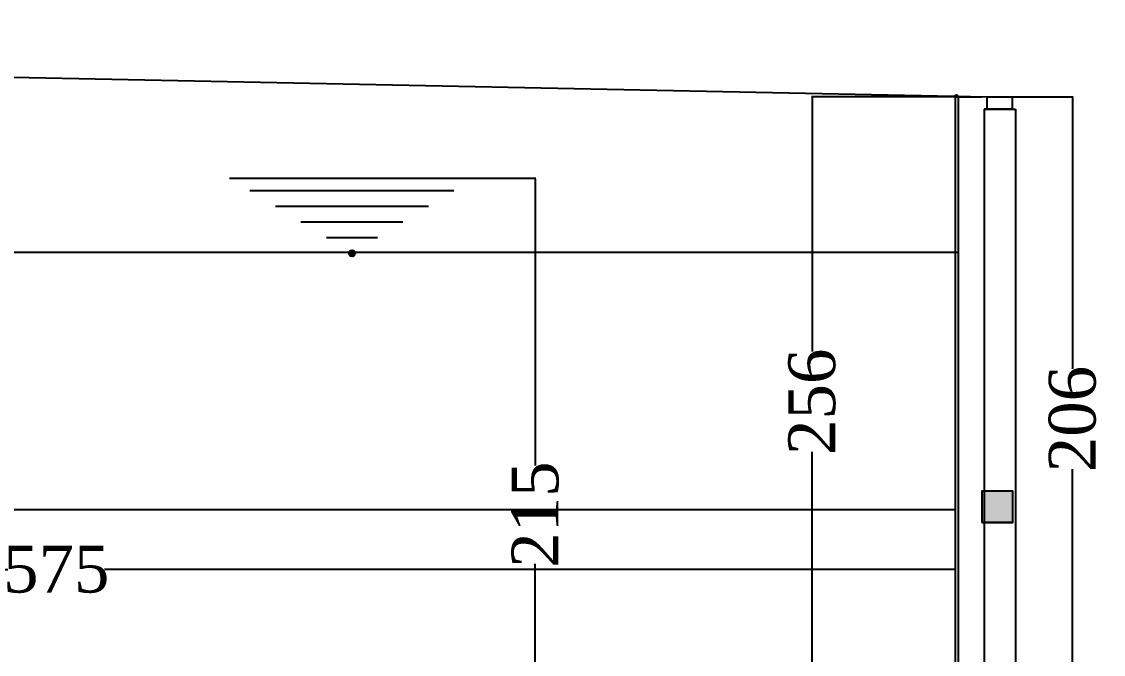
# Model space of a CAD drawing. Header units: centimetres. Extents: x 19229 to 51025, y 9487 to 24710.
# Drawn here: x 22945.7 to 23291.5, y 9888 to 10090.1 of the extents above; entities that cross this region are included whole.
import ezdxf

# ---------------------------------------------------------------- set-up
doc = ezdxf.new("R2010")
doc.units = ezdxf.units.CM
doc.layers.get('0').update_dxf_attribs({"linetype": 'CONTINUOUS'})
doc.layers.get('DEFPOINTS').update_dxf_attribs({"linetype": 'CONTINUOUS'})
doc.styles.add('style2', font='times.ttf', dxfattribs={"height": 15})
doc.dimstyles.get("Standard").update_dxf_attribs({"dimtxt": 15, "dimasz": 0.18, "dimexe": 0.18, "dimexo": 0.0625, "dimgap": 0.09, "dimtad": 0, "dimdec": 0, "dimzin": 0, "dimdsep": 46, "dimtxsty": 'style2', "dimcen": 0.09, "dimadec": 0, "dimazin": 0, "dimtfac": 1, "dimtdec": 0, "dimtofl": 0, "dimtmove": 0, "dimatfit": 3, "dimfxl": 1, "dimtolj": 1, "dimtzin": 0, "dimarcsym": 0})

# ---------------------------------------------------------------- blocks, each defined once
blk = doc.blocks.new('*D12')
at = {"color": 0, "lineweight": -2, "transparency": 16777216}
for p, q in [((23090.48, 10040.13), (23110.07, 10040.13)), ((23109.89, 10039.95), (23109.89, 9948.36)), ((23109.89, 9825.31), (23109.89, 9916.89)), ((23090.48, 9825.13), (23110.07, 9825.13))]:
    blk.add_line(p, q, dxfattribs=at)
at = {"color": 0, "transparency": 16777216}
for points in [[(23109.86, 10039.95), (23109.92, 10039.95), (23109.89, 10040.13)], [(23109.86, 9825.31), (23109.92, 9825.31), (23109.89, 9825.13)]]:
    blk.add_solid(points, dxfattribs=at)
at = {"layer": 'DEFPOINTS', "color": 0, "transparency": 16777216}
for p in [(23090.41, 10040.13), (23090.41, 9825.13), (23109.89, 9825.13)]:
    blk.add_point(p, dxfattribs=at)
at = {"color": 0, "transparency": 16777216, "insert": (23109.89, 9932.63), "char_height": 15, "attachment_point": 5, "rotation": 90, "style": 'style2'}
blk.add_mtext('\\A1;215', dxfattribs=at)
blk = doc.blocks.new('*D21')
at = {"color": 0, "lineweight": -2, "ltscale": 20, "transparency": 16777216}
for p, q in [((22669.45, 9915.06), (22669.45, 9914.95)), ((22669.63, 9915.13), (22941.32, 9915.13)), ((23243.89, 9915.13), (22972.2, 9915.13)), ((23244.07, 9915.19), (23244.07, 9915.31))]:
    blk.add_line(p, q, dxfattribs=at)
at = {"color": 0, "ltscale": 20, "transparency": 16777216}
for points in [[(22669.63, 9915.16), (22669.63, 9915.1), (22669.45, 9915.13)], [(23243.89, 9915.16), (23243.89, 9915.1), (23244.07, 9915.13)]]:
    blk.add_solid(points, dxfattribs=at)
at = {"layer": 'DEFPOINTS', "color": 0, "ltscale": 20, "transparency": 16777216}
for p in [(22669.45, 9915.13), (23244.07, 9915.13), (23244.07, 9915.13)]:
    blk.add_point(p, dxfattribs=at)
at = {"color": 0, "ltscale": 20, "transparency": 16777216, "insert": (22956.76, 9915.13), "char_height": 15, "attachment_point": 5, "style": 'style2'}
blk.add_mtext('\\A1;575', dxfattribs=at)
blk = doc.blocks.new('*D22')
at = {"color": 0, "lineweight": -2, "ltscale": 20, "transparency": 16777216}
for p, q in [((20884.07, 10041.3), (20884.07, 9933.95)), ((23244.07, 10041.3), (23244.07, 9933.95)), ((20884.25, 9934.13), (22094.79, 9934.13)), ((23243.89, 9934.13), (22138, 9934.13))]:
    blk.add_line(p, q, dxfattribs=at)
at = {"color": 0, "ltscale": 20, "transparency": 16777216}
for points in [[(20884.25, 9934.16), (20884.25, 9934.1), (20884.07, 9934.13)], [(23243.89, 9934.16), (23243.89, 9934.1), (23244.07, 9934.13)]]:
    blk.add_solid(points, dxfattribs=at)
at = {"layer": 'DEFPOINTS', "color": 0, "ltscale": 20, "transparency": 16777216}
for p in [(20884.07, 10041.36), (23244.07, 10041.36), (23244.07, 9934.13)]:
    blk.add_point(p, dxfattribs=at)
at = {"color": 0, "ltscale": 20, "transparency": 16777216, "insert": (22116.39, 9934.13), "char_height": 15, "attachment_point": 5, "style": 'style2'}
blk.add_mtext('\\A1;2360', dxfattribs=at)
blk = doc.blocks.new('*D35')
at = {"color": 0, "lineweight": -2, "ltscale": 20, "transparency": 16777216}
for p, q in [((23244.01, 10066.13), (23198.17, 10066.13)), ((23198.35, 10065.95), (23198.35, 9984.71)), ((23198.35, 9810.31), (23198.35, 9952.64)), ((23232.35, 9810.13), (23198.17, 9810.13))]:
    blk.add_line(p, q, dxfattribs=at)
at = {"color": 0, "ltscale": 20, "transparency": 16777216}
for points in [[(23198.32, 10065.95), (23198.38, 10065.95), (23198.35, 10066.13)], [(23198.32, 9810.31), (23198.38, 9810.31), (23198.35, 9810.13)]]:
    blk.add_solid(points, dxfattribs=at)
at = {"layer": 'DEFPOINTS', "color": 0, "ltscale": 20, "transparency": 16777216}
for p in [(23198.35, 10066.13), (23244.07, 10066.13), (23232.41, 9810.13)]:
    blk.add_point(p, dxfattribs=at)
at = {"color": 0, "ltscale": 20, "transparency": 16777216, "insert": (23198.35, 9968.68), "char_height": 15, "attachment_point": 5, "rotation": 90, "style": 'style2'}
blk.add_mtext('\\A1;256', dxfattribs=at)
blk = doc.blocks.new('*D37')
at = {"color": 0, "lineweight": -2, "ltscale": 20, "transparency": 16777216}
for p, q in [((23262.39, 10066.13), (23281.81, 10066.13)), ((23281.62, 10065.95), (23281.62, 9979.2)), ((23281.62, 9860.37), (23281.62, 9947.12)), ((23263.39, 9860.19), (23281.81, 9860.19))]:
    blk.add_line(p, q, dxfattribs=at)
at = {"color": 0, "ltscale": 20, "transparency": 16777216}
for points in [[(23281.6, 10065.95), (23281.65, 10065.95), (23281.62, 10066.13)], [(23281.6, 9860.37), (23281.65, 9860.37), (23281.62, 9860.19)]]:
    blk.add_solid(points, dxfattribs=at)
at = {"layer": 'DEFPOINTS', "color": 0, "ltscale": 20, "transparency": 16777216}
for p in [(23262.33, 10066.13), (23263.33, 9860.19), (23281.62, 9860.19)]:
    blk.add_point(p, dxfattribs=at)
at = {"color": 0, "ltscale": 20, "transparency": 16777216, "insert": (23281.62, 9963.16), "char_height": 15, "attachment_point": 5, "rotation": 90, "style": 'style2'}
blk.add_mtext('\\A1;206', dxfattribs=at)

msp = doc.modelspace()

# ---------------------------------------------------------------- hatches: boundary and pattern name
at = {"ltscale": 20}
h = msp.add_hatch(color=7, dxfattribs=at)
h.dxf.hatch_style = 1
h.paths.add_polyline_path([(23244, 10066.13, 0.125851), (23244.07, 10065.86), (23244.07, 10066.13), (23245.11, 10066.13, 1)])
h = msp.add_hatch(color=7)
h.dxf.hatch_style = 1
h.paths.add_polyline_path([(23050.29, 10016.13, 1), (23052.29, 10016.13, 1)])
h = msp.add_hatch(color=7)
h.dxf.hatch_style = 1
h.paths.add_polyline_path([(23262.57, 9940.13), (23252.57, 9940.13), (23252.57, 9930.13), (23262.57, 9930.13)])

# ---------------------------------------------------------------- linework, layer by layer
at = {"color": 7, "ltscale": 20}
for p, q in [((22068.45, 10090.13), (23254.33, 10066.13)), ((23244.07, 10066.13), (23252.57, 10066.13)), ((23254.33, 10062.13), (23253.33, 10062.13)), ((23253.33, 10062.13), (23263.33, 10062.13))]:
    msp.add_line(p, q, dxfattribs=at)
at = {"color": 7}
for p, q in [((23244.07, 10066.13), (23244.07, 9826.63)), ((23245.07, 10066.13), (23245.07, 9810.13)), ((23253.33, 10062.13), (23253.33, 9810.13)), ((23253.33, 10062.13), (23253.33, 10061.13)), ((23263.33, 10062.13), (23263.33, 9810.13)), ((23012.16, 10040.13), (23090.41, 10040.13)), ((23018.68, 10036.13), (23083.89, 10036.13)), ((23026.83, 10031.13), (23075.74, 10031.13)), ((23034.98, 10026.13), (23067.59, 10026.13)), ((23043.14, 10021.13), (23059.44, 10021.13)), ((20883.07, 10016.51), (23245.07, 10016.51)), ((23262.57, 9940.13), (23252.57, 9940.13)), ((23262.57, 9930.13), (23252.57, 9930.13))]:
    msp.add_line(p, q, dxfattribs=at)
at = {"color": 7, "ltscale": 20}
msp.add_lwpolyline([(23262.33, 10062.13), (23254.33, 10062.13), (23254.33, 10066.13), (23262.33, 10066.13)], close=True, dxfattribs=at)
at = {"color": 7}
msp.add_lwpolyline([(23252.57, 9930.13), (23262.57, 9930.13), (23262.57, 9940.13), (23252.57, 9940.13)], close=True, dxfattribs=at)
msp.add_circle((23051.29, 10016.13), 1, dxfattribs=at)
at = {"color": 7, "ltscale": 20}
msp.add_arc((23244.56, 10066.13), 0.555, 337.4529, 208.692, dxfattribs=at)

# ---------------------------------------------------------------- dimensions: what is measured, and where the dimension line sits
dim = msp.add_linear_dim(base=(23198.35, 10066.13), p1=(23232.41, 9810.13), p2=(23244.07, 10066.13), angle=90, dimstyle='Standard', dxfattribs=at)
dim.commit()
dim.dimension.update_dxf_attribs({"geometry": '*D35', "text_midpoint": (23198.35, 9968.68), "dimtype": 160})
dim = msp.add_linear_dim(base=(23281.62, 9860.19), p1=(23262.33, 10066.13), p2=(23263.33, 9860.19), angle=90, dimstyle='Standard', dxfattribs=at)
dim.commit()
dim.dimension.update_dxf_attribs({"geometry": '*D37', "text_midpoint": (23281.62, 9963.16)})
dim = msp.add_linear_dim(base=(23244.07, 9934.13), p1=(20884.07, 10041.36), p2=(23244.07, 10041.36), dimstyle='Standard', dxfattribs=at)
dim.commit()
dim.dimension.update_dxf_attribs({"geometry": '*D22', "text_midpoint": (22116.39, 9934.13), "dimtype": 160})
at = {"color": 7}
dim = msp.add_linear_dim(base=(23109.89, 9825.13), p1=(23090.41, 10040.13), p2=(23090.41, 9825.13), angle=90, dimstyle='Standard', dxfattribs=at)
dim.commit()
dim.dimension.update_dxf_attribs({"geometry": '*D12', "text_midpoint": (23109.89, 9932.63), "dimtype": 160})
at = {"color": 7, "ltscale": 20}
dim = msp.add_linear_dim(base=(23244.07, 9915.13), p1=(22669.45, 9915.13), p2=(23244.07, 9915.13), dimstyle='Standard', dxfattribs=at)
dim.commit()
dim.dimension.update_dxf_attribs({"geometry": '*D21', "text_midpoint": (22956.76, 9915.13)})

doc.saveas('drawing.dxf')
